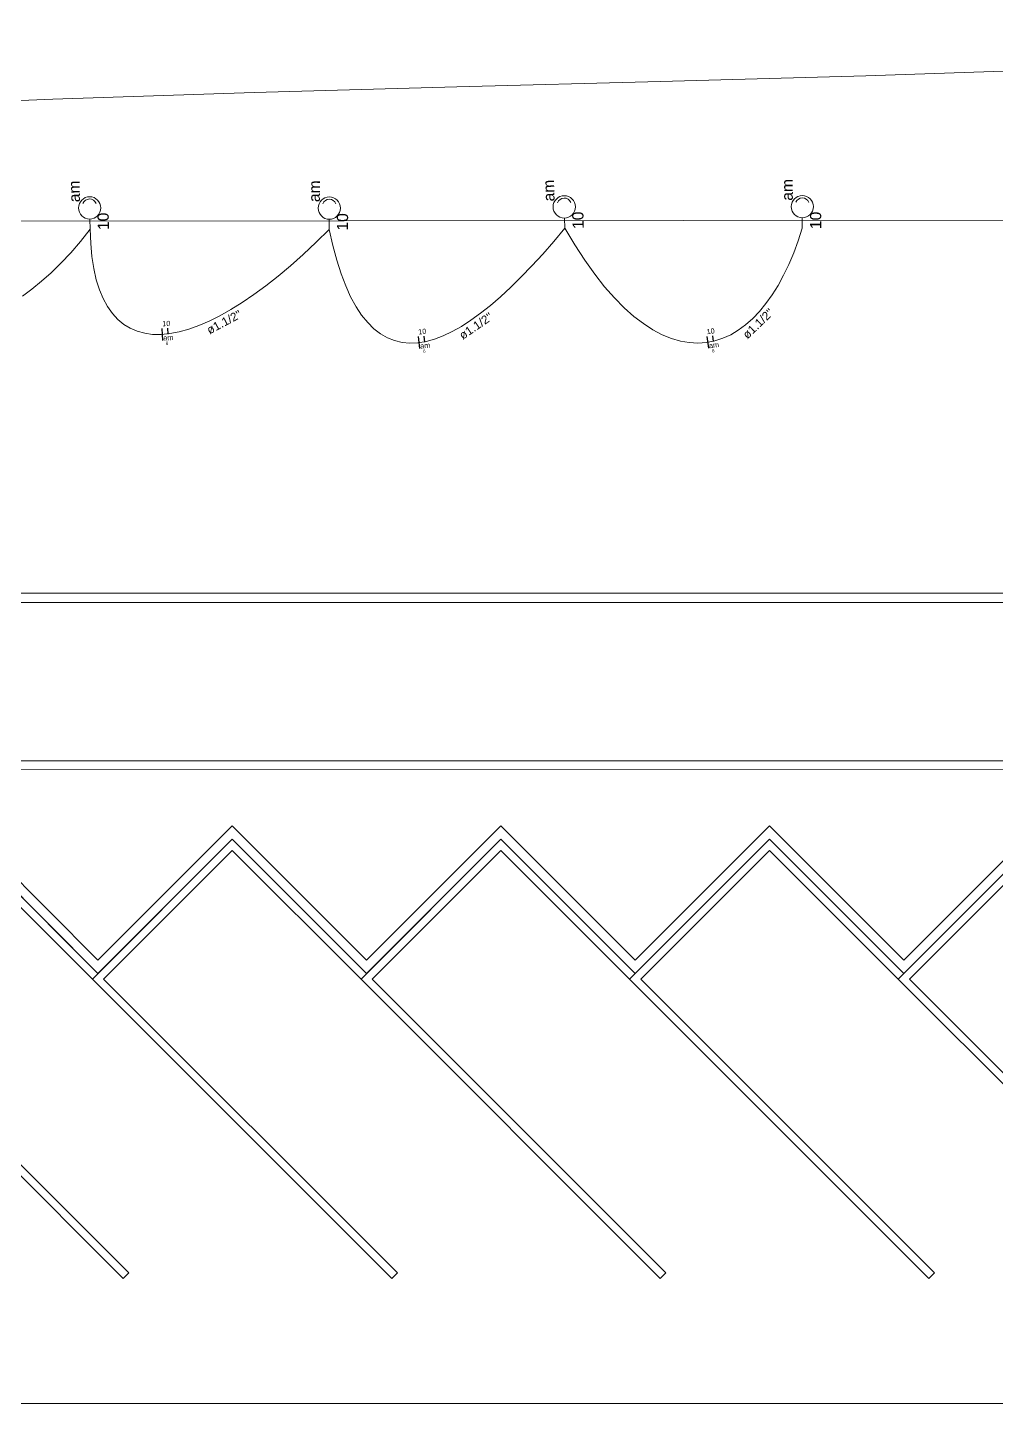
# Model space of a CAD drawing. Header units: millimetres. Extents: x -395 to 1008, y 9 to 692.
# Drawn here: x -88.37 to -76.13, y 9.26 to 26.65 of the extents above; entities that cross this region are included whole.
import ezdxf

# ---------------------------------------------------------------- set-up
doc = ezdxf.new("R2010")
doc.units = ezdxf.units.MM
doc.header["$LTSCALE"] = 0.1
doc.header["$MEASUREMENT"] = 0
for name, color, linetype, lineweight in [('.10 ultra fina', 240, 'Continuous', 5), ('.15', 150, 'Continuous', 15), ('.20', 130, 'Continuous', 5), ('.25', 70, 'Continuous', 5), ('.30', 50, 'Continuous', 5), ('.40 Interno parede', 27, 'Continuous', 5)]:
    doc.layers.add(name, color=color, linetype=linetype, lineweight=lineweight)
doc.styles.add('Arial', font='arial.ttf')

# ---------------------------------------------------------------- blocks, each defined once
blk = doc.blocks.new('eeetet')
at = {"layer": '.10 ultra fina', "color": 240, "lineweight": 5}
for p, q in [((575.596, 84.258), (652.591, 84.335)), ((556.942, 79.588), (671.697, 79.588)), ((556.942, 79.468), (671.817, 79.468)), ((654.787, 77.468), (590.725, 77.468)), ((630.316, 77.362), (590.775, 77.349)), ((604.019, 76.648), (605.716, 74.951)), ((605.716, 74.951), (607.413, 76.648)), ((607.413, 76.648), (609.11, 74.951)), ((609.11, 74.951), (610.807, 76.648)), ((610.807, 76.648), (612.504, 74.951)), ((612.504, 74.951), (614.201, 76.648)), ((614.201, 76.648), (615.898, 74.951)), ((615.898, 74.951), (617.595, 76.648)), ((605.716, 74.782), (604.019, 76.479)), ((604.019, 76.479), (605.716, 74.782)), ((604.019, 76.337), (605.645, 74.711)), ((607.413, 76.478), (605.645, 74.711)), ((605.716, 74.782), (607.413, 76.478)), ((605.787, 74.711), (607.413, 76.337)), ((609.11, 74.781), (607.413, 76.478)), ((607.413, 76.478), (609.11, 74.781)), ((607.413, 76.337), (609.04, 74.711)), ((610.807, 76.479), (609.04, 74.711)), ((609.11, 74.781), (610.807, 76.479)), ((609.181, 74.711), (610.807, 76.337)), ((612.504, 74.781), (610.807, 76.479)), ((610.807, 76.479), (612.504, 74.781)), ((610.807, 76.337), (612.434, 74.711)), ((614.201, 76.478), (612.434, 74.711)), ((612.504, 74.781), (614.201, 76.478)), ((612.575, 74.711), (614.201, 76.337)), ((615.898, 74.782), (614.201, 76.478)), ((614.201, 76.478), (615.898, 74.782)), ((614.201, 76.337), (615.828, 74.711)), ((617.595, 76.478), (615.828, 74.711)), ((615.898, 74.782), (617.595, 76.478)), ((615.969, 74.71), (617.595, 76.337)), ((602.252, 74.711), (606.034, 70.928)), ((606.105, 70.998), (602.393, 74.711)), ((605.645, 74.711), (609.428, 70.928)), ((609.499, 70.999), (605.787, 74.711)), ((609.04, 74.711), (612.822, 70.928)), ((612.893, 70.999), (609.181, 74.711)), ((612.434, 74.711), (616.216, 70.928)), ((616.287, 70.999), (612.575, 74.711)), ((615.828, 74.711), (619.611, 70.928)), ((619.681, 70.999), (615.969, 74.71)), ((606.034, 70.928), (606.105, 70.998)), ((609.428, 70.928), (609.499, 70.999)), ((612.822, 70.928), (612.893, 70.999)), ((616.216, 70.928), (616.287, 70.999)), ((556.941, 69.349), (672.841, 69.349))]:
    blk.add_line(p, q, dxfattribs=at)

msp = doc.modelspace()

# ---------------------------------------------------------------- linework, layer by layer
at = {"layer": '.15', "color": 150, "lineweight": 15}
for p, q in [((-87.586, 24.225), (-87.584, 24.097)), ((-84.562, 24.223), (-84.563, 24.094)), ((-81.588, 24.238), (-81.584, 24.109)), ((-78.584, 24.241), (-78.584, 24.112))]:
    msp.add_line(p, q, dxfattribs=at)
for centre in [(-81.592, 24.379), (-78.584, 24.382), (-87.589, 24.366), (-84.561, 24.364)]:
    msp.add_circle(centre, 0.141, dxfattribs=at)
for centre, start, end in [((-87.59, 24.391), 21.4955, 160.8657), ((-84.561, 24.388), 19.9433, 159.3135), ((-81.592, 24.403), 21.8951, 161.2653), ((-78.584, 24.406), 20.1919, 159.5621)]:
    msp.add_arc(centre, 0.0881, start, end, dxfattribs=at)
at = {"layer": '.20', "color": 130, "lineweight": 20}
for points in [[(-90.589, 25.634), (-88.056, 25.739), (-85.51, 25.823), (-82.95, 25.895), (-80.375, 25.963), (-77.783, 26.036), (-75.174, 26.123), (-72.547, 26.233), (-69.9, 26.374), (-67.232, 26.555), (-64.543, 26.785), (-61.831, 27.073), (-59.095, 27.428), (-56.333, 27.858), (-53.546, 28.372)], [(-88.438, 23.252), (-88.318, 23.34), (-88.196, 23.439), (-88.074, 23.548), (-87.952, 23.669), (-87.829, 23.8), (-87.706, 23.943), (-87.584, 24.097)], [(-87.584, 24.097), (-87.576, 23.917), (-87.561, 23.751), (-87.537, 23.599), (-87.505, 23.459), (-87.465, 23.333), (-87.418, 23.22), (-87.364, 23.12), (-87.302, 23.032), (-87.233, 22.957), (-87.158, 22.895), (-87.076, 22.845), (-86.988, 22.808), (-86.893, 22.782), (-86.793, 22.769), (-86.687, 22.768), (-86.576, 22.778), (-86.459, 22.8), (-86.337, 22.834), (-86.211, 22.879), (-86.08, 22.935), (-85.944, 23.003), (-85.805, 23.081), (-85.661, 23.171), (-85.514, 23.272), (-85.363, 23.383), (-85.209, 23.504), (-85.051, 23.636), (-84.891, 23.779), (-84.728, 23.932), (-84.563, 24.094)], [(-84.563, 24.094), (-84.517, 23.891), (-84.467, 23.705), (-84.413, 23.534), (-84.354, 23.38), (-84.291, 23.241), (-84.223, 23.118), (-84.152, 23.01), (-84.076, 22.918), (-83.997, 22.839), (-83.913, 22.776), (-83.827, 22.726), (-83.736, 22.69), (-83.642, 22.668), (-83.544, 22.659), (-83.443, 22.663), (-83.339, 22.68), (-83.231, 22.71), (-83.121, 22.751), (-83.007, 22.805), (-82.89, 22.87), (-82.771, 22.947), (-82.649, 23.035), (-82.524, 23.134), (-82.397, 23.244), (-82.267, 23.364), (-82.135, 23.494), (-82, 23.634), (-81.864, 23.783), (-81.725, 23.942), (-81.584, 24.109)], [(-81.584, 24.109), (-81.458, 23.898), (-81.332, 23.705), (-81.207, 23.529), (-81.082, 23.371), (-80.958, 23.23), (-80.834, 23.105), (-80.712, 22.996), (-80.592, 22.904), (-80.472, 22.826), (-80.354, 22.764), (-80.238, 22.716), (-80.124, 22.683), (-80.012, 22.664), (-79.903, 22.658), (-79.795, 22.666), (-79.691, 22.686), (-79.589, 22.719), (-79.489, 22.764), (-79.393, 22.82), (-79.3, 22.889), (-79.211, 22.968), (-79.125, 23.057), (-79.043, 23.157), (-78.964, 23.267), (-78.89, 23.386), (-78.82, 23.515), (-78.754, 23.652), (-78.693, 23.797), (-78.636, 23.951), (-78.584, 24.112)]]:
    msp.add_lwpolyline(points, dxfattribs=at)
at = {"layer": '.25', "color": 70, "lineweight": 25}
for p, q in [((-86.665, 22.693), (-86.671, 22.843)), ((-86.597, 22.771), (-86.6, 22.846)), ((-83.417, 22.59), (-83.432, 22.74)), ((-83.354, 22.672), (-83.361, 22.747)), ((-79.767, 22.594), (-79.786, 22.743)), ((-79.706, 22.677), (-79.716, 22.752))]:
    msp.add_line(p, q, dxfattribs=at)

# ---------------------------------------------------------------- block references
at = {"layer": '.30'}
msp.add_blockref('eeetet', (-693.2, -60.087), dxfattribs=at)

# ---------------------------------------------------------------- texts
at = {"layer": '.40 Interno parede', "color": 27, "attachment_point": 8, "line_spacing_factor": 0.9, "style": 'Arial'}
for s, insert, char_height, width, rotation in [('am', (-87.712, 24.576), 0.1412, 0.54177, 91.181), ('am', (-84.678, 24.576), 0.1412, 0.54177, 89.6283), ('am', (-81.716, 24.587), 0.1412, 0.54177, 91.5821), ('am', (-78.702, 24.594), 0.1412, 0.54177, 89.8746), ('10', (-87.345, 24.198), 0.1412, 0.4338, 91.181), ('10', (-84.322, 24.189), 0.1412, 0.4338, 89.6283), ('10', (-81.346, 24.212), 0.1412, 0.4338, 91.5821), ('10', (-78.343, 24.208), 0.1412, 0.4338, 89.8746), ('ø1.1/2"', (-85.865, 22.875), 0.1059, 0.92508, 27.9952), ('ø1.1/2"', (-82.678, 22.829), 0.1059, 0.92508, 34.3149), ('ø1.1/2"', (-79.105, 22.865), 0.1059, 0.92508, 43.8547), ('10', (-86.62, 22.872), 0.0653, 0.20021, 2.3619), ('10', (-83.383, 22.771), 0.0653, 0.20021, 5.8512), ('10', (-79.738, 22.775), 0.0653, 0.20021, 7.4441), ('am', (-86.594, 22.693), 0.0653, 0.25005, 2.3619), ('6', (-86.611, 22.635), 0.0406, 0.06118, 2.3619), ('am', (-83.346, 22.594), 0.0653, 0.25005, 5.8512), ('am', (-79.696, 22.6), 0.0653, 0.25005, 7.4441), ('6', (-83.358, 22.536), 0.0406, 0.06118, 5.8512), ('6', (-79.707, 22.541), 0.0406, 0.06118, 7.4441)]:
    msp.add_mtext(s, dxfattribs=dict(at, insert=insert, char_height=char_height, width=width, rotation=rotation))

doc.saveas('drawing.dxf')
